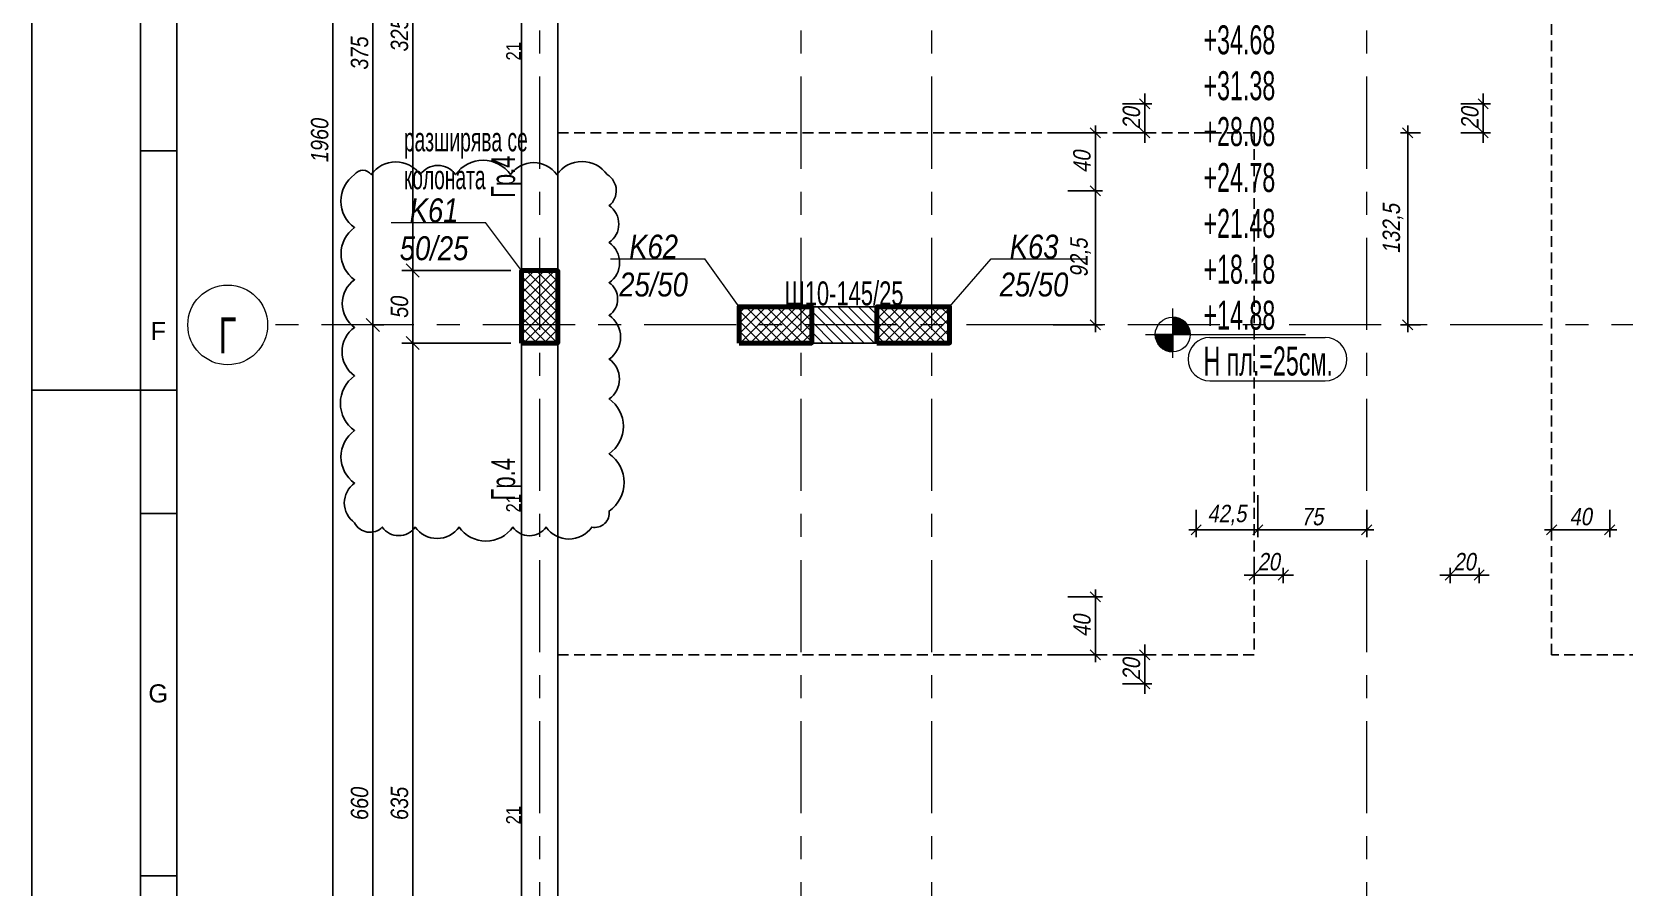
# Model space of a CAD drawing. Header units: millimetres. Extents: x 15565 to 20040, y -491 to 2778.
# Drawn here: x 15565 to 16663, y 671 to 1261 of the extents above; entities that cross this region are included whole.
import ezdxf

# ---------------------------------------------------------------- set-up
doc = ezdxf.new("R2010")
doc.units = ezdxf.units.MM
doc.header["$PDMODE"] = 35
doc.linetypes.add('Grid Line', pattern=[111.125, 63.5, -15.875, 15.875, -15.875])
doc.linetypes.add('HIDDEN', pattern=[0.375, 0.25, -0.125])
doc.layers.get('Defpoints').update_dxf_attribs({"color": 6})
for name, color, linetype, lineweight in [('A-ANNO-DIMS', 41, 'Continuous', 9), ('A-FLOR', 132, 'Continuous', 25), ('A-FLOR-IDEN', 11, 'Continuous', 9), ('A-WALL-IDEN', 52, 'Continuous', 9), ('A-WALL-PATT', 7, 'Continuous', 50), ('C- оси', 1, 'Continuous', 9), ('S-COLS', 126, 'Continuous', 70), ('S-COLS-IDEN', 50, 'Continuous', 9), ('S-COLS_H', 7, 'Continuous', 70), ('S-GRID-оси', 1, 'Continuous', 9), ('гредиConcrete', 4, 'Continuous', 25), ('стени', 3, 'Continuous', 25)]:
    doc.layers.add(name, color=color, linetype=linetype, lineweight=lineweight)
for name, color, linetype in [('Com_Label', 9, 'Continuous'), ('GA_X', 41, 'Continuous'), ('GA_Y', 41, 'Continuous'), ('ramka_1', 136, 'Continuous')]:
    doc.layers.add(name, color=color, linetype=linetype)
doc.styles.add('Arial', font='arial.ttf')
doc.styles.add('Arial Narrow', font='ARIALN.TTF', dxfattribs={"width": 0.8, "height": 25})
doc.styles.add('Arial Narrow_1', font='ARIALN.TTF', dxfattribs={"width": 0.7, "height": 20})
doc.styles.add('Arial Narrow_2', font='ARIALN.TTF', dxfattribs={"width": 0.8, "height": 16.5})
doc.styles.add('Arial Narrow_I', font='ARIALNI.TTF', dxfattribs={"height": 12})
doc.styles.add('Arial Narrow_I_1', font='ARIALNI.TTF', dxfattribs={"height": 16.5})
doc.styles.add('arn', font='ARIALN.TTF')
doc.styles.add('text', font='ARIALN.TTF', dxfattribs={"oblique": 10})
doc.dimstyles.new('arm', dxfattribs={"dimtxt": 10, "dimasz": 7, "dimexe": 5, "dimexo": 5, "dimgap": 3, "dimtad": 1, "dimdec": 1, "dimrnd": 0.5, "dimzin": 9, "dimtxsty": 'arn', "dimblk": 'OBLIQUE', "dimcen": -2.5, "dimdle": 5, "dimse1": 1, "dimse2": 1, "dimsd1": 1, "dimsd2": 1, "dimclrd": 256, "dimclre": 256, "dimclrt": 21, "dimadec": 0, "dimazin": 0, "dimtfac": 1, "dimtdec": 1, "dimtix": 1, "dimtmove": 2, "dimatfit": 3, "dimldrblk": 'DOT', "dimfxl": 1, "dimlwd": -1, "dimlwe": -1, "dimarcsym": 0})
doc.dimstyles.new('S&P', dxfattribs={"dimtxt": 12, "dimasz": 7, "dimexe": 5, "dimexo": 5, "dimgap": 3, "dimtad": 1, "dimdec": 1, "dimrnd": 0.5, "dimzin": 9, "dimtxsty": 'text', "dimblk": 'OBLIQUE', "dimcen": -2.5, "dimdle": 5, "dimclrd": 256, "dimclre": 256, "dimclrt": 21, "dimadec": 0, "dimazin": 0, "dimtfac": 1, "dimtdec": 1, "dimtix": 1, "dimtmove": 2, "dimatfit": 3, "dimldrblk": 'DOT', "dimfxl": 1, "dimlwd": -1, "dimlwe": -1, "dimarcsym": 0})
doc.dimstyles.new('Външни_дименсии_0_5_3', dxfattribs={"dimscale": 30.48, "dimtxt": 12.281172, "dimasz": 0.295276, "dimexe": 0.246063, "dimexo": 0.246063, "dimgap": 0.098425, "dimtad": 1, "dimdec": 1, "dimrnd": 0.5, "dimdsep": 46, "dimtxsty": 'Arial Narrow_I', "dimblk1": 'OBLIQUE', "dimblk2": 'OBLIQUE', "dimsah": 1, "dimcen": 0.09, "dimdle": 0.246063, "dimazin": 0, "dimtfac": 1, "dimtdec": 4, "dimtix": 1, "dimtmove": 0, "dimatfit": 3, "dimfxl": 1, "dimtvp": 1, "dimtolj": 1, "dimtzin": 0, "dimarcsym": 0})
pattern_1 = [(45, (-14351.6817, 4115.3176), (-3.5355339, 3.5355339), []), (135, (-14351.6817, 4115.3176), (-3.5355339, -3.5355339), [])]

# ---------------------------------------------------------------- blocks, each defined once
blk = doc.blocks.new('*D13')
at = {"layer": 'Defpoints', "color": 0, "transparency": 16777216}
for p in [(15905.5, 946.2), (15905.5, 946.2), (15905.5, 925.2)]:
    blk.add_point(p, dxfattribs=at)
at = {"layer": 'GA_X', "color": 21, "transparency": 16777216, "insert": (15897.4, 935.7), "char_height": 10, "attachment_point": 5, "rotation": 90, "style": 'arn'}
blk.add_mtext('21', dxfattribs=at)
blk = doc.blocks.new('_Dot')
at = {"color": 0, "linetype": 'ByBlock', "lineweight": -2}
blk.add_line((-0.5, 0), (-1, 0), dxfattribs=at)
at = {"color": 0, "linetype": 'ByBlock', "const_width": 0.5}
blk.add_lwpolyline([(-0.25, 0, 1), (0.25, 0, 1)], format="xyb", close=True, dxfattribs=at)
blk = doc.blocks.new('_Oblique')
at = {"color": 0, "linetype": 'ByBlock', "lineweight": -2}
blk.add_line((-0.5, -0.5), (0.5, 0.5), dxfattribs=at)
blk = doc.blocks.new('*D44')
at = {"layer": 'Defpoints', "color": 0, "transparency": 16777216}
for p in [(16312.2, 831.2), (16312.2, 811.2), (16332.5, 811.2)]:
    blk.add_point(p, dxfattribs=at)
at = {"layer": 'GA_X', "transparency": 16777216}
for p, q in [((16332.5, 831.2), (16332.5, 838.2)), ((16317.2, 831.2), (16337.5, 831.2)), ((16332.5, 831.2), (16332.5, 811.2)), ((16317.2, 811.2), (16337.5, 811.2)), ((16332.5, 811.2), (16332.5, 804.2))]:
    blk.add_line(p, q, dxfattribs=at)
at = {"layer": 'GA_X', "transparency": 16777216, "xscale": 7, "yscale": 7, "zscale": 7}
for p, rotation in [((16332.5, 831.2), 270), ((16332.5, 811.2), 90)]:
    blk.add_blockref('_Oblique', p, dxfattribs=dict(at, rotation=rotation))
at = {"layer": 'GA_X', "color": 21, "transparency": 16777216, "insert": (16323.4, 821.2), "char_height": 12, "attachment_point": 5, "rotation": 90, "style": 'text'}
blk.add_mtext('20', dxfattribs=at)
blk = doc.blocks.new('*D52')
at = {"layer": 'Defpoints', "color": 0, "transparency": 16777216}
for p in [(16312.2, 1211.2), (16312.2, 1191.2), (16332.5, 1191.2)]:
    blk.add_point(p, dxfattribs=at)
at = {"layer": 'GA_X', "transparency": 16777216}
for p, q in [((16317.2, 1211.2), (16337.5, 1211.2)), ((16332.5, 1211.2), (16332.5, 1218.2)), ((16332.5, 1211.2), (16332.5, 1191.2)), ((16317.2, 1191.2), (16337.5, 1191.2)), ((16332.5, 1191.2), (16332.5, 1184.2))]:
    blk.add_line(p, q, dxfattribs=at)
at = {"layer": 'GA_X', "transparency": 16777216, "xscale": 7, "yscale": 7, "zscale": 7}
for p, rotation in [((16332.5, 1211.2), 270), ((16332.5, 1191.2), 90)]:
    blk.add_blockref('_Oblique', p, dxfattribs=dict(at, rotation=rotation))
at = {"layer": 'GA_X', "color": 21, "transparency": 16777216, "insert": (16323.4, 1201.2), "char_height": 12, "attachment_point": 5, "rotation": 90, "style": 'text'}
blk.add_mtext('20', dxfattribs=at)
blk = doc.blocks.new('*D63')
at = {"layer": 'Defpoints', "color": 0, "transparency": 16777216}
for p in [(15905.5, 1257.9), (15905.5, 1257.9), (15905.5, 1236.9)]:
    blk.add_point(p, dxfattribs=at)
at = {"layer": 'GA_X', "color": 21, "transparency": 16777216, "insert": (15897.4, 1247.4), "char_height": 10, "attachment_point": 5, "rotation": 90, "style": 'arn'}
blk.add_mtext('21', dxfattribs=at)
blk = doc.blocks.new('*D64')
at = {"layer": 'Defpoints', "color": 0, "transparency": 16777216}
for p in [(15905.5, 731.1), (15905.5, 731.1), (15905.5, 710.1)]:
    blk.add_point(p, dxfattribs=at)
at = {"layer": 'GA_X', "color": 21, "transparency": 16777216, "insert": (15897.4, 720.6), "char_height": 10, "attachment_point": 5, "rotation": 90, "style": 'arn'}
blk.add_mtext('21', dxfattribs=at)
blk = doc.blocks.new('*D80')
at = {"layer": 'Defpoints', "color": 0, "transparency": 16777216}
for p in [(16545.5, 1211.2), (16545.5, 1191.2), (16565.8, 1191.2)]:
    blk.add_point(p, dxfattribs=at)
at = {"layer": 'GA_X', "transparency": 16777216}
for p, q in [((16550.5, 1211.2), (16570.8, 1211.2)), ((16565.8, 1211.2), (16565.8, 1218.2)), ((16565.8, 1211.2), (16565.8, 1191.2)), ((16550.5, 1191.2), (16570.8, 1191.2)), ((16565.8, 1191.2), (16565.8, 1184.2))]:
    blk.add_line(p, q, dxfattribs=at)
at = {"layer": 'GA_X', "transparency": 16777216, "xscale": 7, "yscale": 7, "zscale": 7}
for p, rotation in [((16565.8, 1211.2), 270), ((16565.8, 1191.2), 90)]:
    blk.add_blockref('_Oblique', p, dxfattribs=dict(at, rotation=rotation))
at = {"layer": 'GA_X', "color": 21, "transparency": 16777216, "insert": (16556.7, 1201.2), "char_height": 12, "attachment_point": 5, "rotation": 90, "style": 'text'}
blk.add_mtext('20', dxfattribs=at)
blk = doc.blocks.new('*D105')
at = {"layer": 'Defpoints', "color": 0, "transparency": 16777216}
for p in [(16410.5, 946.2), (16368, 936.2), (16410.5, 917.3)]:
    blk.add_point(p, dxfattribs=at)
at = {"layer": 'GA_X', "transparency": 16777216}
for p, q in [((16410.5, 941.2), (16410.5, 912.3)), ((16368, 931.2), (16368, 912.3)), ((16363, 917.3), (16415.5, 917.3))]:
    blk.add_line(p, q, dxfattribs=at)
at = {"layer": 'GA_X', "transparency": 16777216, "xscale": 7, "yscale": 7, "zscale": 7, "rotation": 180}
blk.add_blockref('_Oblique', (16368, 917.3), dxfattribs=at)
at = {"layer": 'GA_X', "transparency": 16777216, "xscale": 7, "yscale": 7, "zscale": 7}
blk.add_blockref('_Oblique', (16410.5, 917.3), dxfattribs=at)
at = {"layer": 'GA_X', "color": 21, "transparency": 16777216, "insert": (16389.2, 927.5), "char_height": 12, "attachment_point": 5, "style": 'text'}
blk.add_mtext('42,5', dxfattribs=at)
blk = doc.blocks.new('*D106')
at = {"layer": 'Defpoints', "color": 0, "transparency": 16777216}
for p in [(16410.5, 946.2), (16485.5, 936.2), (16485.5, 917.3)]:
    blk.add_point(p, dxfattribs=at)
at = {"layer": 'GA_X', "transparency": 16777216}
for p, q in [((16410.5, 941.2), (16410.5, 912.3)), ((16485.5, 931.2), (16485.5, 912.3)), ((16405.5, 917.3), (16490.5, 917.3))]:
    blk.add_line(p, q, dxfattribs=at)
at = {"layer": 'GA_X', "transparency": 16777216, "xscale": 7, "yscale": 7, "zscale": 7, "rotation": 180}
blk.add_blockref('_Oblique', (16410.5, 917.3), dxfattribs=at)
at = {"layer": 'GA_X', "transparency": 16777216, "xscale": 7, "yscale": 7, "zscale": 7}
blk.add_blockref('_Oblique', (16485.5, 917.3), dxfattribs=at)
at = {"layer": 'GA_X', "color": 21, "transparency": 16777216, "insert": (16448, 926.4), "char_height": 12, "attachment_point": 5, "style": 'text'}
blk.add_mtext('75', dxfattribs=at)
blk = doc.blocks.new('*D107')
at = {"layer": 'Defpoints', "color": 0, "transparency": 16777216}
for p in [(16613, 946.2), (16653, 936.2), (16653, 917.3)]:
    blk.add_point(p, dxfattribs=at)
at = {"layer": 'GA_X', "transparency": 16777216}
for p, q in [((16613, 941.2), (16613, 912.3)), ((16653, 931.2), (16653, 912.3)), ((16608, 917.3), (16658, 917.3))]:
    blk.add_line(p, q, dxfattribs=at)
at = {"layer": 'GA_X', "transparency": 16777216, "xscale": 7, "yscale": 7, "zscale": 7, "rotation": 180}
blk.add_blockref('_Oblique', (16613, 917.3), dxfattribs=at)
at = {"layer": 'GA_X', "transparency": 16777216, "xscale": 7, "yscale": 7, "zscale": 7}
blk.add_blockref('_Oblique', (16653, 917.3), dxfattribs=at)
at = {"layer": 'GA_X', "color": 21, "transparency": 16777216, "insert": (16633, 926.4), "char_height": 12, "attachment_point": 5, "style": 'text'}
blk.add_mtext('40', dxfattribs=at)
blk = doc.blocks.new('*D149')
at = {"layer": 'Defpoints', "color": 0, "transparency": 16777216}
for p in [(16428, 886.2), (16408, 875.6), (16428, 875.6)]:
    blk.add_point(p, dxfattribs=at)
at = {"layer": 'GA_Y', "transparency": 16777216}
for p, q in [((16408, 880.6), (16408, 891.2)), ((16428, 880.6), (16428, 891.2)), ((16408, 886.2), (16401, 886.2)), ((16408, 886.2), (16428, 886.2)), ((16428, 886.2), (16435, 886.2))]:
    blk.add_line(p, q, dxfattribs=at)
at = {"layer": 'GA_Y', "transparency": 16777216, "xscale": 7, "yscale": 7, "zscale": 7}
blk.add_blockref('_Oblique', (16408, 886.2), dxfattribs=at)
at = {"layer": 'GA_Y', "transparency": 16777216, "xscale": 7, "yscale": 7, "zscale": 7, "rotation": 180}
blk.add_blockref('_Oblique', (16428, 886.2), dxfattribs=at)
at = {"layer": 'GA_Y', "color": 21, "transparency": 16777216, "insert": (16418, 895.3), "char_height": 12, "attachment_point": 5, "style": 'text'}
blk.add_mtext('20', dxfattribs=at)
blk = doc.blocks.new('*D151')
at = {"layer": 'Defpoints', "color": 0, "transparency": 16777216}
for p in [(16563, 886.2), (16543, 875.6), (16563, 875.6)]:
    blk.add_point(p, dxfattribs=at)
at = {"layer": 'GA_Y', "transparency": 16777216}
for p, q in [((16543, 880.6), (16543, 891.2)), ((16563, 880.6), (16563, 891.2)), ((16543, 886.2), (16536, 886.2)), ((16543, 886.2), (16563, 886.2)), ((16563, 886.2), (16570, 886.2))]:
    blk.add_line(p, q, dxfattribs=at)
at = {"layer": 'GA_Y', "transparency": 16777216, "xscale": 7, "yscale": 7, "zscale": 7}
blk.add_blockref('_Oblique', (16543, 886.2), dxfattribs=at)
at = {"layer": 'GA_Y', "transparency": 16777216, "xscale": 7, "yscale": 7, "zscale": 7, "rotation": 180}
blk.add_blockref('_Oblique', (16563, 886.2), dxfattribs=at)
at = {"layer": 'GA_Y', "color": 21, "transparency": 16777216, "insert": (16553, 895.3), "char_height": 12, "attachment_point": 5, "style": 'text'}
blk.add_mtext('20', dxfattribs=at)
blk = doc.blocks.new('*D166')
at = {"layer": 'Defpoints', "color": 0, "transparency": 16777216}
for p in [(16264.5, 1191.2), (16274.5, 1151.2), (16298.5, 1151.2)]:
    blk.add_point(p, dxfattribs=at)
at = {"layer": 'GA_Y', "transparency": 16777216}
for p, q in [((16269.5, 1191.2), (16303.5, 1191.2)), ((16298.5, 1196.2), (16298.5, 1146.2)), ((16279.5, 1151.2), (16303.5, 1151.2))]:
    blk.add_line(p, q, dxfattribs=at)
at = {"layer": 'GA_Y', "transparency": 16777216, "xscale": 7, "yscale": 7, "zscale": 7}
for p, rotation in [((16298.5, 1191.2), 90), ((16298.5, 1151.2), 270)]:
    blk.add_blockref('_Oblique', p, dxfattribs=dict(at, rotation=rotation))
at = {"layer": 'GA_Y', "color": 21, "transparency": 16777216, "insert": (16289.3, 1171.2), "char_height": 12, "attachment_point": 5, "rotation": 90, "style": 'text'}
blk.add_mtext('40', dxfattribs=at)
blk = doc.blocks.new('*D167')
at = {"layer": 'Defpoints', "color": 0, "transparency": 16777216}
for p in [(16274.5, 1151.2), (16264.5, 1058.7), (16298.5, 1058.7)]:
    blk.add_point(p, dxfattribs=at)
at = {"layer": 'GA_Y', "transparency": 16777216}
for p, q in [((16298.5, 1156.2), (16298.5, 1053.7)), ((16279.5, 1151.2), (16303.5, 1151.2)), ((16269.5, 1058.7), (16303.5, 1058.7))]:
    blk.add_line(p, q, dxfattribs=at)
at = {"layer": 'GA_Y', "transparency": 16777216, "xscale": 7, "yscale": 7, "zscale": 7}
for p, rotation in [((16298.5, 1151.2), 90), ((16298.5, 1058.7), 270)]:
    blk.add_blockref('_Oblique', p, dxfattribs=dict(at, rotation=rotation))
at = {"layer": 'GA_Y', "color": 21, "transparency": 16777216, "insert": (16288.3, 1104.9), "char_height": 12, "attachment_point": 5, "rotation": 90, "style": 'text'}
blk.add_mtext('92,5', dxfattribs=at)
blk = doc.blocks.new('*D168')
at = {"layer": 'Defpoints', "color": 0, "transparency": 16777216}
for p in [(16274.5, 871.2), (16264.5, 831.2), (16298.5, 831.2)]:
    blk.add_point(p, dxfattribs=at)
at = {"layer": 'GA_Y', "transparency": 16777216}
for p, q in [((16279.5, 871.2), (16303.5, 871.2)), ((16298.5, 876.2), (16298.5, 826.2)), ((16269.5, 831.2), (16303.5, 831.2))]:
    blk.add_line(p, q, dxfattribs=at)
at = {"layer": 'GA_Y', "transparency": 16777216, "xscale": 7, "yscale": 7, "zscale": 7}
for p, rotation in [((16298.5, 871.2), 90), ((16298.5, 831.2), 270)]:
    blk.add_blockref('_Oblique', p, dxfattribs=dict(at, rotation=rotation))
at = {"layer": 'GA_Y', "color": 21, "transparency": 16777216, "insert": (16289.3, 851.2), "char_height": 12, "attachment_point": 5, "rotation": 90, "style": 'text'}
blk.add_mtext('40', dxfattribs=at)
blk = doc.blocks.new('*D170')
at = {"layer": 'Defpoints', "color": 0, "transparency": 16777216}
for p in [(16527.7, 1191.2), (16513.8, 1058.7), (16527.7, 1058.7)]:
    blk.add_point(p, dxfattribs=at)
at = {"layer": 'GA_Y', "transparency": 16777216}
for p, q in [((16522.7, 1191.2), (16508.8, 1191.2)), ((16513.8, 1196.2), (16513.8, 1053.7)), ((16522.7, 1058.7), (16508.8, 1058.7))]:
    blk.add_line(p, q, dxfattribs=at)
at = {"layer": 'GA_Y', "transparency": 16777216, "xscale": 7, "yscale": 7, "zscale": 7}
for p, rotation in [((16513.8, 1191.2), 90), ((16513.8, 1058.7), 270)]:
    blk.add_blockref('_Oblique', p, dxfattribs=dict(at, rotation=rotation))
at = {"layer": 'GA_Y', "color": 21, "transparency": 16777216, "insert": (16503.6, 1124.9), "char_height": 12, "attachment_point": 5, "rotation": 90, "style": 'text'}
blk.add_mtext('132,5', dxfattribs=at)
blk = doc.blocks.new('Grid - M_Grid Head - Extreme-2650093-КОФРАЖЕН ПЛАН НА КОТА _14_88 - L5')
at = {"layer": 'S-GRID-оси'}
blk.add_circle((0, 0), 0.55, dxfattribs=at)
blk = doc.blocks.new('Таг колона - Таг колона-2887543-КОФРАЖЕН ПЛАН НА КОТА _14_88 - L5')
at = {"layer": 'S-COLS-IDEN'}
blk.add_line((-0.613, 0), (0.687, 0), dxfattribs=at)
blk = doc.blocks.new('Таг плоча_uv_com_uv - Таг плоча_uv_com_uv-3905329-КОФРАЖЕН ПЛАН НА КОТА _14_88 - L5')
at = {"layer": 'A-FLOR-IDEN'}
h = blk.add_hatch(color=256, dxfattribs=at)
edge = h.paths.add_edge_path()
edge.add_line((0.24, 0), (0, 0))
edge.add_line((0, 0), (0, 0.24))
edge.add_arc((0, 0), 0.24, 0, 90, ccw=False)
h = blk.add_hatch(color=256, dxfattribs=at)
edge = h.paths.add_edge_path()
edge.add_line((-0.24, 0), (0, 0))
edge.add_line((0, 0), (0, -0.24))
edge.add_arc((0, 0), 0.24, 180, 270, ccw=False)
for p, q in [((0, -0.322), (0, 0.358)), ((0, 0.24), (0, -0.24)), ((0, 0.24), (0, 0)), ((-0.375, 0), (1.829, 0)), ((-0.24, 0), (0.24, 0)), ((0, 0), (-0.24, 0)), ((0, -0.24), (0, 0)), ((0, 0), (0.24, 0)), ((0.513, -0.042), (2.101, -0.042)), ((0.513, -0.642), (2.101, -0.642))]:
    blk.add_line(p, q, dxfattribs=at)
blk.add_circle((0, 0), 0.24, dxfattribs=at)
for centre, radius, start, end in [((0, 0), 0.24, 360, 90), ((0, 0), 0.24, 180, 270), ((0.513, -0.342), 0.3, 90, 270), ((2.101, -0.342), 0.3, 270, 90)]:
    blk.add_arc(centre, radius, start, end, dxfattribs=at)
blk = doc.blocks.new('Таг колона - Таг колона-2887543-КОФРАЖЕН ПЛАН НА КОТА _11_58 - L4')
at = {"layer": 'S-COLS-IDEN'}
blk.add_line((-0.613, 0), (0.687, 0), dxfattribs=at)
blk = doc.blocks.new('*D333')
at = {"layer": 'A-ANNO-DIMS', "color": 0, "lineweight": -2, "transparency": 16777216}
for p, q in [((15773, 2173.7), (15773, 198.7)), ((16165.5, 2166.2), (15765.5, 2166.2)), ((16075.5, 206.2), (15765.5, 206.2))]:
    blk.add_line(p, q, dxfattribs=at)
at = {"layer": 'Defpoints', "color": 0, "transparency": 16777216}
for p in [(16173, 2166.2), (15773, 206.2), (16083, 206.2)]:
    blk.add_point(p, dxfattribs=at)
at = {"layer": 'A-ANNO-DIMS', "color": 0, "lineweight": -2, "transparency": 16777216, "xscale": 9, "yscale": 9, "zscale": 9}
for p, rotation in [((15773, 2166.2), 90), ((15773, 206.2), 270)]:
    blk.add_blockref('_Oblique', p, dxfattribs=dict(at, rotation=rotation))
at = {"layer": 'A-ANNO-DIMS', "color": 0, "transparency": 16777216, "insert": (15763.9, 1186.2), "char_height": 12, "width": 36.493, "attachment_point": 5, "rotation": 90, "style": 'Arial Narrow_I'}
blk.add_mtext('\\A1;1960', dxfattribs=at)
blk = doc.blocks.new('*D306')
at = {"layer": 'A-ANNO-DIMS', "color": 0, "lineweight": -2, "transparency": 16777216}
for p, q in [((15828, 403.7), (15828, 1053.7)), ((15895.5, 1046.2), (15820.5, 1046.2)), ((15895.5, 411.2), (15820.5, 411.2))]:
    blk.add_line(p, q, dxfattribs=at)
at = {"layer": 'Defpoints', "color": 0, "transparency": 16777216}
for p in [(15828, 1046.2), (15903, 1046.2), (15903, 411.2)]:
    blk.add_point(p, dxfattribs=at)
at = {"layer": 'A-ANNO-DIMS', "color": 0, "lineweight": -2, "transparency": 16777216, "xscale": 9, "yscale": 9, "zscale": 9}
for p, rotation in [((15828, 1046.2), 90), ((15828, 411.2), 270)]:
    blk.add_blockref('_Oblique', p, dxfattribs=dict(at, rotation=rotation))
at = {"layer": 'A-ANNO-DIMS', "color": 0, "transparency": 16777216, "insert": (15818.9, 728.7), "char_height": 12, "width": 27.369, "attachment_point": 5, "rotation": 90, "style": 'Arial Narrow_I'}
blk.add_mtext('\\A1;635', dxfattribs=at)
blk = doc.blocks.new('*D307')
at = {"layer": 'A-ANNO-DIMS', "color": 0, "lineweight": -2, "transparency": 16777216}
for p, q in [((15828, 1038.7), (15828, 1103.7)), ((15895.5, 1096.2), (15820.5, 1096.2)), ((15895.5, 1046.2), (15820.5, 1046.2))]:
    blk.add_line(p, q, dxfattribs=at)
at = {"layer": 'Defpoints', "color": 0, "transparency": 16777216}
for p in [(15828, 1096.2), (15903, 1096.2), (15903, 1046.2)]:
    blk.add_point(p, dxfattribs=at)
at = {"layer": 'A-ANNO-DIMS', "color": 0, "lineweight": -2, "transparency": 16777216, "xscale": 9, "yscale": 9, "zscale": 9}
for p, rotation in [((15828, 1096.2), 90), ((15828, 1046.2), 270)]:
    blk.add_blockref('_Oblique', p, dxfattribs=dict(at, rotation=rotation))
at = {"layer": 'A-ANNO-DIMS', "color": 0, "transparency": 16777216, "insert": (15818.9, 1071.2), "char_height": 12, "width": 18.246, "attachment_point": 5, "rotation": 90, "style": 'Arial Narrow_I'}
blk.add_mtext('\\A1;50', dxfattribs=at)
blk = doc.blocks.new('*D308')
at = {"layer": 'A-ANNO-DIMS', "color": 0, "lineweight": -2, "transparency": 16777216}
for p, q in [((15828, 1088.7), (15828, 1428.7)), ((15895.5, 1421.2), (15820.5, 1421.2)), ((15895.5, 1096.2), (15820.5, 1096.2))]:
    blk.add_line(p, q, dxfattribs=at)
at = {"layer": 'Defpoints', "color": 0, "transparency": 16777216}
for p in [(15828, 1421.2), (15903, 1421.2), (15903, 1096.2)]:
    blk.add_point(p, dxfattribs=at)
at = {"layer": 'A-ANNO-DIMS', "color": 0, "lineweight": -2, "transparency": 16777216, "xscale": 9, "yscale": 9, "zscale": 9}
for p, rotation in [((15828, 1421.2), 90), ((15828, 1096.2), 270)]:
    blk.add_blockref('_Oblique', p, dxfattribs=dict(at, rotation=rotation))
at = {"layer": 'A-ANNO-DIMS', "color": 0, "transparency": 16777216, "insert": (15818.9, 1258.7), "char_height": 12, "width": 27.369, "attachment_point": 5, "rotation": 90, "style": 'Arial Narrow_I'}
blk.add_mtext('\\A1;325', dxfattribs=at)
blk = doc.blocks.new('*D316')
at = {"layer": 'A-ANNO-DIMS', "color": 0, "lineweight": -2, "transparency": 16777216}
for p, q in [((15800.5, 391.2), (15800.5, 1066.2)), ((15801.6, 1058.7), (15808, 1058.7)), ((15801.6, 398.7), (15808, 398.7))]:
    blk.add_line(p, q, dxfattribs=at)
at = {"layer": 'Defpoints', "color": 0, "transparency": 16777216}
for p in [(15794.1, 1058.7), (15800.5, 1058.7), (15794.1, 398.7)]:
    blk.add_point(p, dxfattribs=at)
at = {"layer": 'A-ANNO-DIMS', "color": 0, "lineweight": -2, "transparency": 16777216, "xscale": 9, "yscale": 9, "zscale": 9}
for p, rotation in [((15800.5, 1058.7), 90), ((15800.5, 398.7), 270)]:
    blk.add_blockref('_Oblique', p, dxfattribs=dict(at, rotation=rotation))
at = {"layer": 'A-ANNO-DIMS', "color": 0, "transparency": 16777216, "insert": (15791.4, 728.7), "char_height": 12, "width": 27.369, "attachment_point": 5, "rotation": 90, "style": 'Arial Narrow_I'}
blk.add_mtext('\\A1;660', dxfattribs=at)
blk = doc.blocks.new('*D317')
at = {"layer": 'A-ANNO-DIMS', "color": 0, "lineweight": -2, "transparency": 16777216}
for p, q in [((15800.5, 1051.2), (15800.5, 1441.2)), ((15801.6, 1433.7), (15808, 1433.7)), ((15801.6, 1058.7), (15808, 1058.7))]:
    blk.add_line(p, q, dxfattribs=at)
at = {"layer": 'Defpoints', "color": 0, "transparency": 16777216}
for p in [(15794.1, 1433.7), (15800.5, 1433.7), (15794.1, 1058.7)]:
    blk.add_point(p, dxfattribs=at)
at = {"layer": 'A-ANNO-DIMS', "color": 0, "lineweight": -2, "transparency": 16777216, "xscale": 9, "yscale": 9, "zscale": 9}
for p, rotation in [((15800.5, 1433.7), 90), ((15800.5, 1058.7), 270)]:
    blk.add_blockref('_Oblique', p, dxfattribs=dict(at, rotation=rotation))
at = {"layer": 'A-ANNO-DIMS', "color": 0, "transparency": 16777216, "insert": (15791.4, 1246.2), "char_height": 12, "width": 27.369, "attachment_point": 5, "rotation": 90, "style": 'Arial Narrow_I'}
blk.add_mtext('\\A1;375', dxfattribs=at)
blk = doc.blocks.new('60x90')
at = {"layer": 'ramka_1', "color": 26, "linetype": 'Continuous'}
for p, q in [((100, -1300), (75, -1300)), ((100, -1550), (75, -1550)), ((100, -1800), (75, -1800))]:
    blk.add_line(p, q, dxfattribs=at)
at = {"layer": 'ramka_1'}
blk.add_line((0, -1465), (100, -1465), dxfattribs=at)
at = {"layer": 'ramka_1', "linetype": 'Continuous'}
for points in [[(0, 0), (4475, 0), (4475, -2970), (0, -2970)], [(75, -25), (4450, -25), (4450, -2945), (75, -2945)], [(100, -50), (4425, -50), (4425, -2920), (100, -2920)]]:
    blk.add_lwpolyline(points, close=True, dxfattribs=at)
at = {"layer": 'Com_Label', "char_height": 12.5, "width": 1612.566, "attachment_point": 5, "rotation": 0.0006, "style": 'Arial'}
for s, insert in [('F', (87.1, -1424.2)), ('G', (87.1, -1674.2))]:
    blk.add_mtext(s, dxfattribs=dict(at, insert=insert))

msp = doc.modelspace()

# ---------------------------------------------------------------- hatches: boundary and pattern name
at = {"layer": 'A-WALL-PATT', "lineweight": 18}
h = msp.add_hatch(dxfattribs=at)
h.set_pattern_fill('FP_2', color=250, style=0, pattern_type=2)
h.set_pattern_definition([(135, (-14351.6817, 4115.3176), (-3.5355339, -3.5355339), [])])
h.paths.add_polyline_path([(16147.96, 1046.16), (16147.96, 1071.16), (16102.96, 1071.16), (16102.96, 1046.16)])
at = {"layer": 'S-COLS_H', "lineweight": 18}
h = msp.add_hatch(dxfattribs=at)
h.set_pattern_fill('FP_1', color=256, style=0, pattern_type=2)
h.set_pattern_definition([(45, (-14351.6817, 4130.3176), (-3.5355339, 3.5355339), []), (135, (-14351.6817, 4130.3176), (-3.5355339, -3.5355339), [])])
h.paths.add_polyline_path([(15927.96, 1046.16), (15927.96, 1096.16), (15902.96, 1096.16), (15902.96, 1046.16)])
h = msp.add_hatch(dxfattribs=at)
h.set_pattern_fill('FP_1', color=256, style=0, pattern_type=2)
h.set_pattern_definition(pattern_1)
h.paths.add_polyline_path([(16102.96, 1046.16), (16102.96, 1071.16), (16052.96, 1071.16), (16052.96, 1046.16)])
h = msp.add_hatch(dxfattribs=at)
h.set_pattern_fill('FP_1', color=256, style=0, pattern_type=2)
h.set_pattern_definition(pattern_1)
h.paths.add_polyline_path([(16197.96, 1046.16), (16197.96, 1071.16), (16147.96, 1071.16), (16147.96, 1046.16)])

# ---------------------------------------------------------------- linework, layer by layer
at = {"layer": 'A-FLOR'}
msp.add_lwpolyline([(18362.96, 206.16), (18362.96, 386.16), (18542.96, 386.16), (18542.96, 1806.16), (18272.96, 1806.16), (18272.96, 2166.16), (17587.98, 2166.16), (17587.98, 2016.16), (16857.96, 2016.16), (16857.96, 2166.16), (16172.96, 2166.16), (16172.96, 1806.16), (15902.96, 1806.16), (15902.96, 386.16), (16082.96, 386.16), (16082.96, 206.16), (18362.96, 206.16)], close=True, dxfattribs=at)
at = {"layer": 'C- оси', "linetype": 'Grid Line'}
for p, q in [((15915.46, 2341.16), (15915.46, 31.16)), ((16095.46, 2341.16), (16095.46, 31.16)), ((16185.46, 2341.16), (16185.46, 31.16)), ((16485.46, 2341.16), (16485.46, 31.16)), ((18717.96, 1058.66), (15727.96, 1058.66))]:
    msp.add_line(p, q, dxfattribs=at)
at = {"layer": 'Defpoints', "color": 252, "linetype": 'HIDDEN', "ltscale": 30}
msp.add_lwpolyline([(16612.96, 1298.66), (17832.96, 1298.66), (17832.96, 831.16), (16612.96, 831.16)], close=True, dxfattribs=at)
msp.add_lwpolyline([(15927.96, 1191.16), (16407.96, 1191.16), (16407.96, 831.16), (15927.96, 831.16)], dxfattribs=at)
at = {"layer": 'Defpoints'}
msp.add_lwpolyline([(15787.95, 1162.31, 0.5205671), (15787.95, 1125.76, 0.5205671), (15787.95, 1089.83, 0.5205671), (15787.95, 1056.97, 0.5205671), (15787.95, 1023.55, 0.5205671), (15787.95, 985.76, 0.5205671), (15787.95, 949.54, 0.5205671), (15787.95, 922.23, 0.5205671), (15806.98, 919.24, 0.5205671), (15829.65, 919.24, 0.5205671), (15859.91, 919.24, 0.5205671), (15897, 919.24, 0.5205671), (15919.88, 919.24, 0.5205671), (15951.43, 919.24, 0.5205671), (15963.37, 930.28, 0.5205671), (15963.37, 969.84, 0.5205671), (15963.37, 1007.64, 0.5205671), (15963.37, 1035.08, 0.5205671), (15963.37, 1065.29, 0.5205671), (15963.37, 1087.72, 0.5205671), (15963.37, 1115.42, 0.5205671), (15963.37, 1140.97, 0.5205671), (15962.09, 1162.31, 0.5205671), (15927.25, 1162.31, 0.5205671), (15895.41, 1162.31, 0.5205671), (15857.5, 1162.31, 0.5205671), (15833.15, 1162.31, 0.5205671), (15799.39, 1162.31, 0.5205671)], format="xyb", close=True, dxfattribs=at)
msp.add_lwpolyline([(15787.95, 1162.31, 0.5205671), (15787.95, 1125.76, 0.5205671), (15787.95, 1089.83, 0.5205671), (15787.95, 1056.97, 0.5205671), (15787.95, 1023.55, 0.5205671), (15787.95, 985.76, 0.5205671), (15787.95, 949.54, 0.5205671), (15787.95, 922.23, 0.5205671), (15806.98, 919.24, 0.5205671), (15829.65, 919.24, 0.5205671), (15859.91, 919.24, 0.5205671), (15897, 919.24, 0.5205671), (15919.88, 919.24, 0.5205671), (15951.43, 919.24, 0.5205671), (15963.37, 930.28, 0.5205671), (15963.37, 969.84, 0.5205671), (15963.37, 1007.64, 0.5205671), (15963.37, 1035.08, 0.5205671), (15963.37, 1065.29, 0.5205671), (15963.37, 1087.72, 0.5205671), (15963.37, 1115.42, 0.5205671), (15963.37, 1140.97, 0.5205671), (15962.09, 1162.31, 0.5205671), (15927.25, 1162.31, 0.5205671), (15895.41, 1162.31, 0.5205671), (15857.5, 1162.31, 0.5205671), (15833.15, 1162.31, 0.5205671), (15799.39, 1162.31, 0.5205671)], format="xyb", close=True, dxfattribs=at)
at = {"layer": 'S-COLS'}
for points in [[(15902.96, 1046.16), (15902.96, 1096.16), (15927.96, 1096.16), (15927.96, 1046.16)], [(16052.96, 1046.16), (16052.96, 1071.16), (16102.96, 1071.16), (16102.96, 1046.16)], [(16147.96, 1046.16), (16147.96, 1071.16), (16197.96, 1071.16), (16197.96, 1046.16)]]:
    msp.add_lwpolyline(points, close=True, dxfattribs=at)
at = {"layer": 'S-COLS-IDEN'}
for p, q in [((15902.96, 1096.16), (15878.04, 1129.24)), ((16052.96, 1071.16), (16029.37, 1104.24)), ((16197.96, 1071.16), (16226.59, 1104.24))]:
    msp.add_line(p, q, dxfattribs=at)
at = {"layer": 'гредиConcrete'}
for points in [[(15927.96, 1421.16), (15902.96, 1421.16), (15902.96, 1096.16), (15927.96, 1096.16)], [(15927.96, 1046.16), (15902.96, 1046.16), (15902.96, 411.16), (15927.96, 411.16)]]:
    msp.add_lwpolyline(points, close=True, dxfattribs=at)
at = {"layer": 'стени'}
msp.add_lwpolyline([(16147.96, 1071.16), (16147.96, 1046.16), (16102.96, 1046.16), (16102.96, 1071.16)], close=True, dxfattribs=at)

# ---------------------------------------------------------------- block references
at = {"layer": 'A-FLOR-IDEN', "xscale": 49.99999999999998, "yscale": 49.99999999999998, "zscale": 49.99999999999998}
msp.add_blockref('Таг плоча_uv_com_uv - Таг плоча_uv_com_uv-3905329-КОФРАЖЕН ПЛАН НА КОТА _14_88 - L5', (16351.81, 1052.1), dxfattribs=at)
at = {"layer": 'ramka_1'}
msp.add_blockref('60x90', (15565.46, 2478.66), dxfattribs=at)
at = {"layer": 'S-COLS-IDEN', "xscale": 49.99999999999998, "yscale": 49.99999999999998, "zscale": 49.99999999999998}
for name, p in [('Таг колона - Таг колона-2887543-КОФРАЖЕН ПЛАН НА КОТА _11_58 - L4', (15843.69, 1129.24)), ('Таг колона - Таг колона-2887543-КОФРАЖЕН ПЛАН НА КОТА _14_88 - L5', (15995.02, 1104.24)), ('Таг колона - Таг колона-2887543-КОФРАЖЕН ПЛАН НА КОТА _14_88 - L5', (16257.24, 1104.24))]:
    msp.add_blockref(name, p, dxfattribs=at)
at = {"layer": 'S-GRID-оси', "xscale": 49.99999999999998, "yscale": 49.99999999999998, "zscale": 49.99999999999998, "rotation": 90}
msp.add_blockref('Grid - M_Grid Head - Extreme-2650093-КОФРАЖЕН ПЛАН НА КОТА _14_88 - L5', (15700.46, 1058.66), dxfattribs=at)

# ---------------------------------------------------------------- texts
at = {"layer": 'A-FLOR-IDEN', "insert": (16373, 1160.22), "char_height": 20, "width": 90.055, "attachment_point": 4, "line_spacing_factor": 0.949189, "style": 'Arial Narrow_1'}
msp.add_mtext('\\pt44.45,88.9,133.35,177.8,222.25,266.7,311.15,355.6,400.05,444.5,488.95,533.4,577.85,622.3,666.75,711.2,755.65,800.1,844.55,889,933.45,977.9,1022.35,1066.8,1111.25,1155.7,1200.15,1244.6,1289.05,1333.5,1377.95,1422.4;+37.98\\P+34.68\\P+31.38\\P+28.08\\P+24.78\\P+21.48\\P+18.18\\P+14.88\\PH пл.=25см.', dxfattribs=at)
at = {"layer": 'A-WALL-IDEN', "char_height": 16.5, "attachment_point": 5, "rotation": 90, "line_spacing_factor": 0.949189, "style": 'Arial Narrow_2'}
for insert, width in [((15892.8, 1160.9), 105), ((15892.8, 952.26), 120)]:
    msp.add_mtext('\\pt50.80003,101.60007,152.39994,203.19997,254.00001,304.80004,355.60008,406.39995,457.19998,508.00002,558.80005,609.59992,660.39996,711.19999,762.00003,812.80006,863.59993,914.39997,965.2,1016.00004,1066.80008,1117.59995,1168.39998,1219.20002,1270.00005,1320.79992,1371.59996,1422.39999,1473.20003,1524.00006,1574.79993,1625.59997;Гр.4', dxfattribs=dict(at, insert=insert, width=width))
at = {"layer": 'A-WALL-IDEN', "insert": (16125.29, 1080.3), "char_height": 16.5, "width": 120, "attachment_point": 5, "line_spacing_factor": 0.949189, "style": 'Arial Narrow_2'}
msp.add_mtext('\\pt50.80003,101.60007,152.39994,203.19997,254.00001,304.80004,355.60008,406.39995,457.19998,508.00002,558.80005,609.59992,660.39996,711.19999,762.00003,812.80006,863.59993,914.39997,965.2,1016.00004,1066.80008,1117.59995,1168.39998,1219.20002,1270.00005,1320.79992,1371.59996,1422.39999,1473.20003,1524.00006,1574.79993,1625.59997;Ш10-145/25', dxfattribs=at)
at = {"layer": 'Defpoints', "insert": (15821.91, 1194.87), "char_height": 16.5, "width": 95.142, "attachment_point": 1, "line_spacing_factor": 0.949189, "style": 'Arial Narrow_1'}
msp.add_mtext('\\pt72.00006,143.99996,216.00002,288.00008,359.99997,432.00003,503.99992,575.99998,648.00004,719.99994,792,864.00006,935.99995,1008.00002,1080.00008,1151.99997,1224.00003,1295.99993,1367.99999,1440.00005,1511.99994,1584,1656.00006,1727.99996,1800.00002,1872.00008,1943.99997,2016.00003,2087.99993,2159.99999,2232.00005,2303.99994;разширява се колоната', dxfattribs=at)
msp.add_mtext('\\pt72.00006,143.99996,216.00002,288.00008,359.99997,432.00003,503.99992,575.99998,648.00004,719.99994,792,864.00006,935.99995,1008.00002,1080.00008,1151.99997,1224.00003,1295.99993,1367.99999,1440.00005,1511.99994,1584,1656.00006,1727.99996,1800.00002,1872.00008,1943.99997,2016.00003,2087.99993,2159.99999,2232.00005,2303.99994;разширява се колоната', dxfattribs=at)
at = {"layer": 'S-COLS-IDEN', "char_height": 16.5, "width": 46.65, "attachment_point": 5, "line_spacing_factor": 0.949189, "style": 'Arial Narrow_I_1'}
for s, insert in [('\\pxqc,t3.84848,7.69697,11.54545,15.39394,19.24242,23.09091,26.93939,30.78788,34.63636,38.48485,42.33333,46.18182,50.0303,53.87879,57.72727,61.57576,65.42424,69.27273,73.12121,76.9697,80.81818,84.66667,88.51515,92.36364,96.21212,100.06061,103.90909,107.75758,111.60606,115.45455,119.30303,123.15152;{K61\\P50/25}', (15842.7, 1124.49)), ('\\pxqc,t3.84848,7.69697,11.54545,15.39394,19.24242,23.09091,26.93939,30.78788,34.63636,38.48485,42.33333,46.18182,50.0303,53.87879,57.72727,61.57576,65.42424,69.27273,73.12121,76.9697,80.81818,84.66667,88.51515,92.36364,96.21212,100.06061,103.90909,107.75758,111.60606,115.45455,119.30303,123.15152;{K62\\P25/50}', (15994.03, 1099.49)), ('\\pxqc,t3.84848,7.69697,11.54545,15.39394,19.24242,23.09091,26.93939,30.78788,34.63636,38.48485,42.33333,46.18182,50.0303,53.87879,57.72727,61.57576,65.42424,69.27273,73.12121,76.9697,80.81818,84.66667,88.51515,92.36364,96.21212,100.06061,103.90909,107.75758,111.60606,115.45455,119.30303,123.15152;{K63\\P25/50}', (16256.25, 1099.49))]:
    msp.add_mtext(s, dxfattribs=dict(at, insert=insert))
at = {"layer": 'S-GRID-оси', "insert": (15700.47, 1051.46), "char_height": 25, "width": 12.72, "attachment_point": 5, "line_spacing_factor": 0.949189, "style": 'Arial Narrow'}
msp.add_mtext('\\pt50.8,101.6,152.4,203.2,254,304.8,355.6,406.4,457.2,508,558.8,609.6,660.4,711.2,762,812.8,863.6,914.4,965.2,1016,1066.8,1117.6,1168.4,1219.2,1270,1320.8,1371.6,1422.4,1473.2,1524,1574.8,1625.6;Г', dxfattribs=at)

# ---------------------------------------------------------------- dimensions: what is measured, and where the dimension line sits
at = {"layer": 'A-ANNO-DIMS'}
for base, p1, p2, override, picture, middle in [((15773.01, 206.16), (16172.96, 2166.16), (16082.96, 206.16), {"dimpost": '<>', "dimfxl": 1962.065238}, '*D333', (15763.89, 1186.16)), ((15800.51, 1433.66), (15794.15, 1058.66), (15794.15, 1433.66), {"dimpost": '<>', "dimfxl": 375}, '*D317', (15791.39, 1246.16)), ((15828.01, 1421.16), (15902.96, 1096.16), (15902.96, 1421.16), {"dimpost": '<>', "dimfxl": 350}, '*D308', (15818.89, 1258.66)), ((15828.01, 1096.16), (15902.96, 1046.16), (15902.96, 1096.16), {"dimpost": '<>', "dimfxl": 25}, '*D307', (15818.89, 1071.16)), ((15800.51, 1058.66), (15794.15, 398.66), (15794.15, 1058.66), {"dimpost": '<>', "dimfxl": 660}, '*D316', (15791.39, 728.66)), ((15828.01, 1046.16), (15902.96, 411.16), (15902.96, 1046.16), {"dimpost": '<>', "dimfxl": 635}, '*D306', (15818.89, 728.66))]:
    dim = msp.add_linear_dim(base=base, p1=p1, p2=p2, angle=90, dimstyle='Външни_дименсии_0_5_3', override=override, dxfattribs=at)
    dim.commit()
    dim.dimension.update_dxf_attribs({"geometry": picture, "text_midpoint": middle})
at = {"layer": 'GA_X'}
for base, p1, p2, picture, middle in [((15905.46, 1257.94), (15905.46, 1236.94), (15905.46, 1257.94), '*D63', (15897.44, 1247.44)), ((15905.46, 946.19), (15905.46, 925.19), (15905.46, 946.19), '*D13', (15897.44, 935.69)), ((15905.46, 731.12), (15905.46, 710.12), (15905.46, 731.12), '*D64', (15897.44, 720.62))]:
    dim = msp.add_linear_dim(base=base, p1=p1, p2=p2, angle=90, dimstyle='arm', dxfattribs=at)
    dim.commit()
    dim.dimension.update_dxf_attribs({"geometry": picture, "text_midpoint": middle})
for base, p1, p2, picture, middle in [((16332.51, 1191.16), (16312.18, 1211.16), (16312.18, 1191.16), '*D52', (16323.38, 1201.16)), ((16565.8, 1191.16), (16545.47, 1211.16), (16545.47, 1191.16), '*D80', (16556.67, 1201.16)), ((16332.51, 811.16), (16312.18, 831.16), (16312.18, 811.16), '*D44', (16323.38, 821.16))]:
    dim = msp.add_linear_dim(base=base, p1=p1, p2=p2, angle=90, dimstyle='S&P', override={"dimarcsym": 2}, dxfattribs=at)
    dim.commit()
    dim.dimension.update_dxf_attribs({"geometry": picture, "text_midpoint": middle})
for base, p1, p2, picture, middle in [((16410.46, 917.26), (16367.96, 936.19), (16410.46, 946.19), '*D105', (16389.21, 927.47)), ((16485.46, 917.26), (16410.46, 946.19), (16485.46, 936.19), '*D106', (16447.96, 926.36)), ((16652.96, 917.26), (16612.96, 946.19), (16652.96, 936.19), '*D107', (16632.96, 926.38))]:
    dim = msp.add_linear_dim(base=base, p1=p1, p2=p2, dimstyle='S&P', override={"dimarcsym": 2}, dxfattribs=at)
    dim.commit()
    dim.dimension.update_dxf_attribs({"geometry": picture, "text_midpoint": middle})
at = {"layer": 'GA_Y'}
for base, p1, p2, picture, middle in [((16298.47, 1151.16), (16264.51, 1191.16), (16274.51, 1151.16), '*D166', (16289.35, 1171.16)), ((16513.85, 1058.66), (16527.73, 1191.16), (16527.73, 1058.66), '*D170', (16503.63, 1124.91)), ((16298.47, 1058.66), (16274.51, 1151.16), (16264.51, 1058.66), '*D167', (16288.26, 1104.91)), ((16298.47, 831.16), (16274.51, 871.16), (16264.51, 831.16), '*D168', (16289.35, 851.16))]:
    dim = msp.add_linear_dim(base=base, p1=p1, p2=p2, angle=90, dimstyle='S&P', override={"dimarcsym": 2}, dxfattribs=at)
    dim.commit()
    dim.dimension.update_dxf_attribs({"geometry": picture, "text_midpoint": middle})
for base, p1, p2, picture, middle in [((16427.96, 886.21), (16407.96, 875.55), (16427.96, 875.55), '*D149', (16417.96, 895.33)), ((16562.96, 886.21), (16542.96, 875.55), (16562.96, 875.55), '*D151', (16552.96, 895.33))]:
    dim = msp.add_linear_dim(base=base, p1=p1, p2=p2, dimstyle='S&P', override={"dimarcsym": 2}, dxfattribs=at)
    dim.commit()
    dim.dimension.update_dxf_attribs({"geometry": picture, "text_midpoint": middle})

doc.saveas('drawing.dxf')
